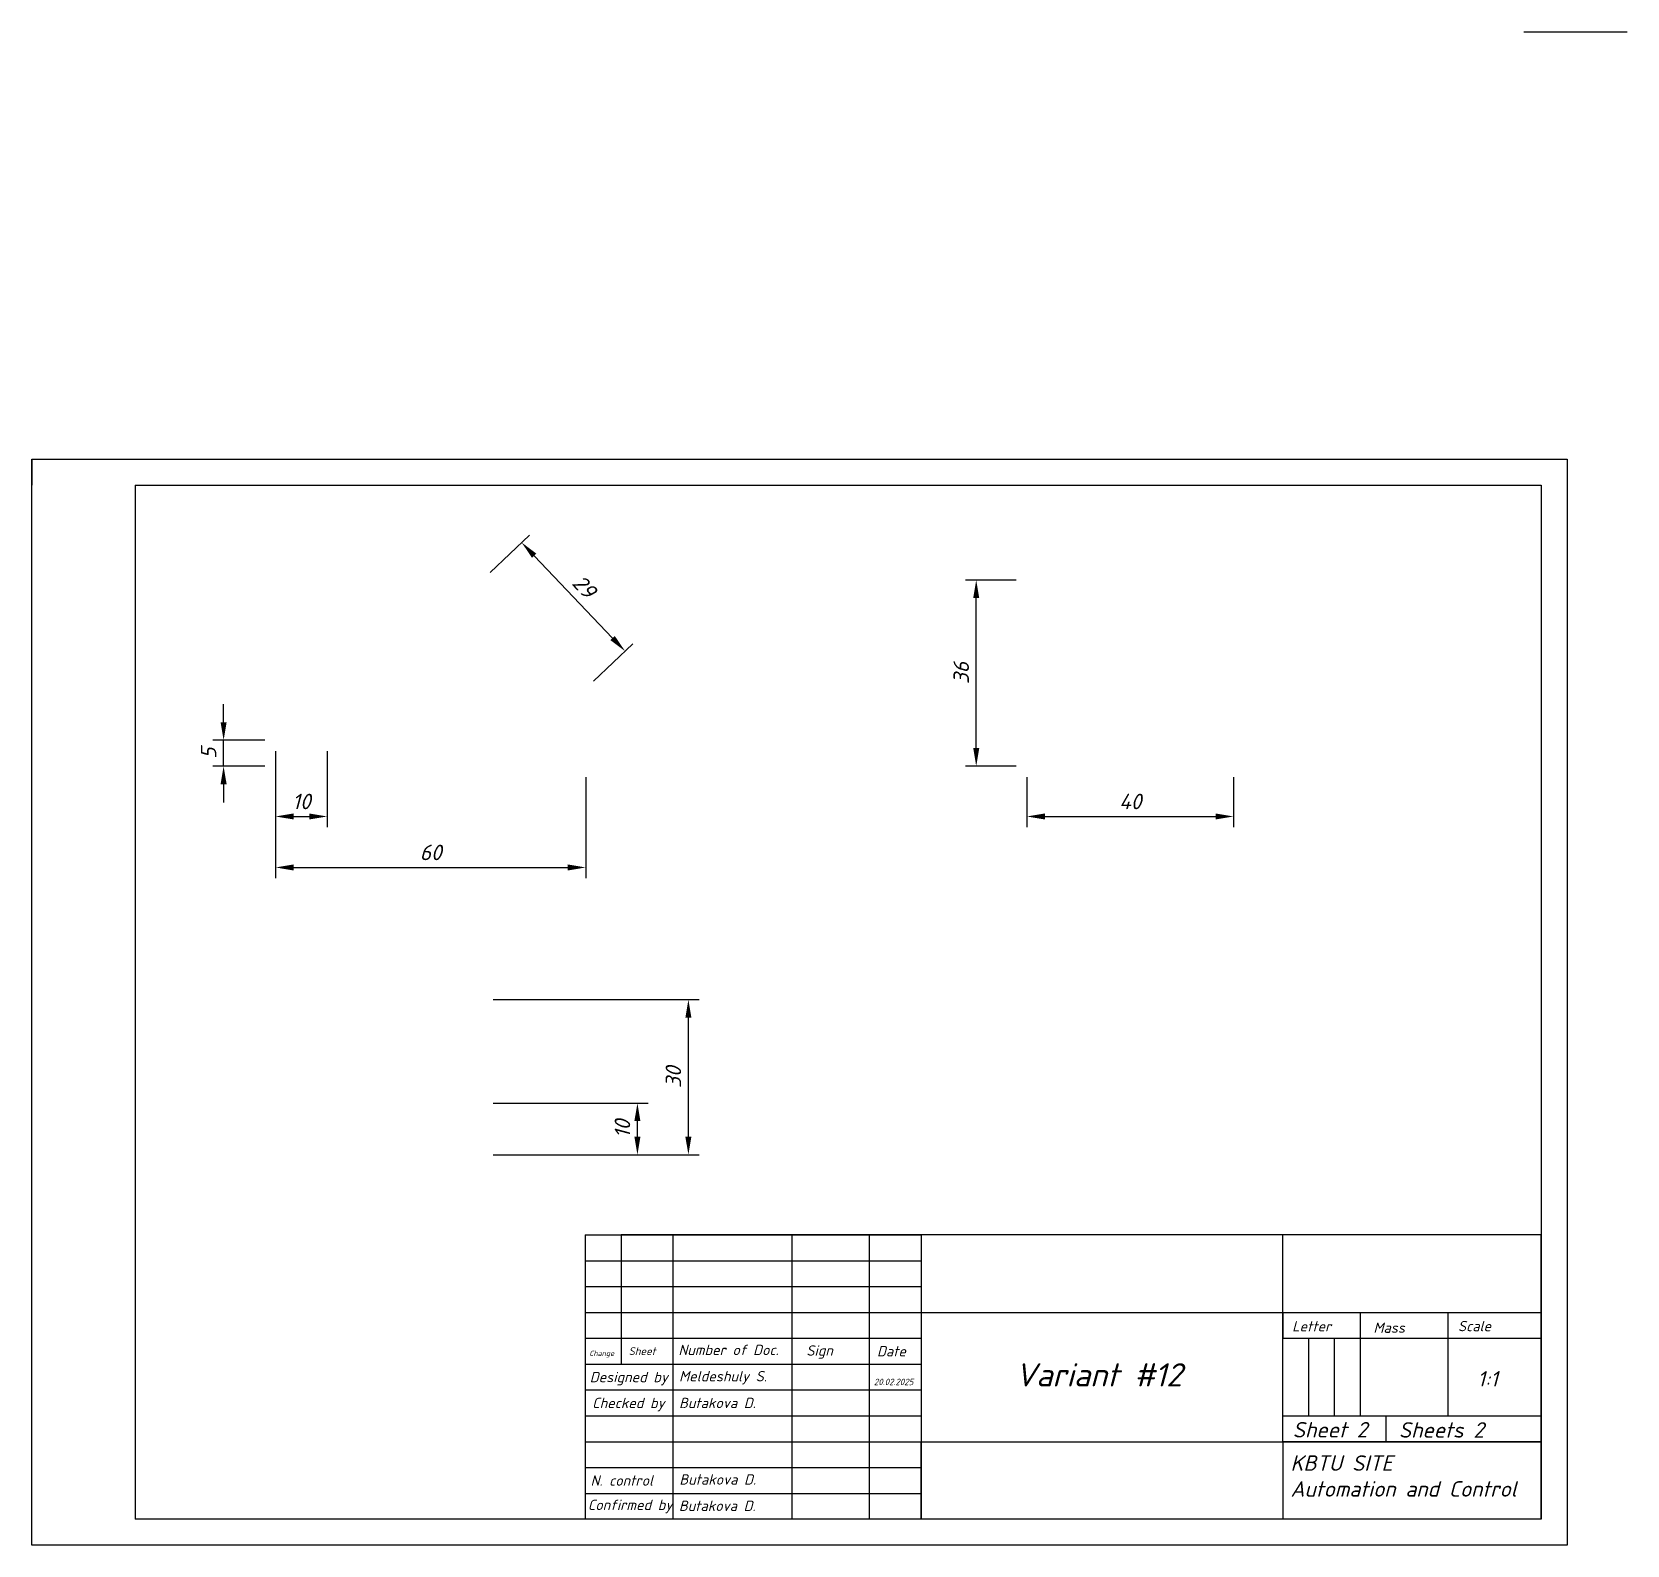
# Paper-space layout 'Sheet1' of a CAD drawing. Header units: millimetres. Extents: x -1 to 308, y 0 to 293.
import ezdxf

# ---------------------------------------------------------------- set-up
doc = ezdxf.new("R2010")
doc.units = ezdxf.units.MM
doc.header["$LTSCALE"] = 0.75
doc.layers.add('FD_Dimensions', color=7, linetype='Continuous', lineweight=18)
doc.layers.add('Model-Front', color=7, linetype='Continuous')
doc.styles.get("Standard").update_dxf_attribs({"font": 'arial.ttf'})
doc.styles.add('style1', font='isocpeui.ttf', dxfattribs={"height": 3})
doc.styles.add('style5', font='isocpeui.ttf', dxfattribs={"height": 3})
doc.dimstyles.new('Dim-ISO-25', dxfattribs={"dimtxt": 3.5, "dimasz": 3.5, "dimexe": 2.1, "dimexo": 2.1, "dimgap": 1.4, "dimtad": 1, "dimzin": 12, "dimdsep": 46, "dimtxsty": 'Standard', "dimcen": 0, "dimazin": 3, "dimtp": 0.1, "dimtm": 0.1, "dimtfac": 0.714286, "dimtmove": 0, "dimatfit": 3, "dimfxl": 1, "dimtzin": 12, "dimarcsym": 0})

# ---------------------------------------------------------------- blocks, each defined once
blk = doc.blocks.new('*D29')
at = {"layer": 'Defpoints', "color": 0, "transparency": 16777216}
for p in [(46.6, 150.69), (106.6, 150.69), (106.6, 131.1)]:
    blk.add_point(p, dxfattribs=at)
at = {"layer": 'FD_Dimensions', "color": 0, "lineweight": -2, "transparency": 16777216}
for p, q in [((46.6, 148.59), (46.6, 129)), ((106.6, 148.59), (106.6, 129)), ((50.1, 131.1), (103.1, 131.1))]:
    blk.add_line(p, q, dxfattribs=at)
at = {"layer": 'FD_Dimensions', "color": 0, "transparency": 16777216}
for points in [[(50.1, 131.68), (50.1, 130.51), (46.6, 131.1)], [(103.1, 131.68), (103.1, 130.51), (106.6, 131.1)]]:
    blk.add_solid(points, dxfattribs=at)
at = {"layer": 'FD_Dimensions', "color": 0, "transparency": 16777216, "insert": (76.6, 134), "char_height": 3, "attachment_point": 5, "style": 'style5'}
blk.add_mtext('60', dxfattribs=at)
blk = doc.blocks.new('*D30')
at = {"layer": 'Defpoints', "color": 0, "transparency": 16777216}
for p in [(191.94, 150.69), (231.94, 150.69), (231.94, 140.96)]:
    blk.add_point(p, dxfattribs=at)
at = {"layer": 'FD_Dimensions', "color": 0, "lineweight": -2, "transparency": 16777216}
for p, q in [((191.94, 148.59), (191.94, 138.86)), ((231.94, 148.59), (231.94, 138.86)), ((195.44, 140.96), (228.44, 140.96))]:
    blk.add_line(p, q, dxfattribs=at)
at = {"layer": 'FD_Dimensions', "color": 0, "transparency": 16777216}
for points in [[(195.44, 141.54), (195.44, 140.38), (191.94, 140.96)], [(228.44, 141.54), (228.44, 140.38), (231.94, 140.96)]]:
    blk.add_solid(points, dxfattribs=at)
at = {"layer": 'FD_Dimensions', "color": 0, "transparency": 16777216, "insert": (211.94, 143.86), "char_height": 3, "attachment_point": 5, "style": 'style5'}
blk.add_mtext('40', dxfattribs=at)
blk = doc.blocks.new('*D31')
at = {"layer": 'Defpoints', "color": 0, "transparency": 16777216}
for p in [(182.14, 186.69), (191.94, 186.69), (191.94, 150.69)]:
    blk.add_point(p, dxfattribs=at)
at = {"layer": 'FD_Dimensions', "color": 0, "lineweight": -2, "transparency": 16777216}
for p, q in [((189.84, 186.69), (180.04, 186.69)), ((182.14, 154.19), (182.14, 183.19)), ((189.84, 150.69), (180.04, 150.69))]:
    blk.add_line(p, q, dxfattribs=at)
at = {"layer": 'FD_Dimensions', "color": 0, "transparency": 16777216}
for points in [[(181.56, 183.19), (182.73, 183.19), (182.14, 186.69)], [(181.56, 154.19), (182.73, 154.19), (182.14, 150.69)]]:
    blk.add_solid(points, dxfattribs=at)
at = {"layer": 'FD_Dimensions', "color": 0, "transparency": 16777216, "insert": (179.24, 168.69), "char_height": 3, "attachment_point": 5, "rotation": 90, "style": 'style5'}
blk.add_mtext('36', dxfattribs=at)
blk = doc.blocks.new('*D32')
at = {"layer": 'Defpoints', "color": 0, "transparency": 16777216}
for p in [(86.6, 186.69), (114.21, 172.94), (106.6, 165.69)]:
    blk.add_point(p, dxfattribs=at)
at = {"layer": 'FD_Dimensions', "color": 0, "lineweight": -2, "transparency": 16777216}
for p, q in [((88.12, 188.14), (95.73, 195.38)), ((96.62, 191.4), (111.79, 175.47)), ((108.12, 167.14), (115.73, 174.38))]:
    blk.add_line(p, q, dxfattribs=at)
at = {"layer": 'FD_Dimensions', "color": 0, "transparency": 16777216}
for points in [[(97.04, 191.8), (96.2, 191), (94.21, 193.94)], [(112.22, 175.87), (111.37, 175.07), (114.21, 172.94)]]:
    blk.add_solid(points, dxfattribs=at)
at = {"layer": 'FD_Dimensions', "color": 0, "transparency": 16777216, "insert": (106.31, 185.44), "char_height": 3, "attachment_point": 5, "rotation": 313.6028, "style": 'style5'}
blk.add_mtext('29', dxfattribs=at)
blk = doc.blocks.new('*D33')
at = {"layer": 'Defpoints', "color": 0, "transparency": 16777216}
for p in [(46.6, 155.69), (56.6, 155.69), (56.6, 140.96)]:
    blk.add_point(p, dxfattribs=at)
at = {"layer": 'FD_Dimensions', "color": 0, "lineweight": -2, "transparency": 16777216}
for p, q in [((46.6, 153.59), (46.6, 138.86)), ((56.6, 153.59), (56.6, 138.86)), ((50.1, 140.96), (53.1, 140.96))]:
    blk.add_line(p, q, dxfattribs=at)
at = {"layer": 'FD_Dimensions', "color": 0, "transparency": 16777216}
for points in [[(50.1, 141.54), (50.1, 140.38), (46.6, 140.96)], [(53.1, 141.54), (53.1, 140.38), (56.6, 140.96)]]:
    blk.add_solid(points, dxfattribs=at)
at = {"layer": 'FD_Dimensions', "color": 0, "transparency": 16777216, "insert": (51.6, 143.86), "char_height": 3, "attachment_point": 5, "style": 'style5'}
blk.add_mtext('10', dxfattribs=at)
blk = doc.blocks.new('*D34')
at = {"layer": 'Defpoints', "color": 0, "transparency": 16777216}
for p in [(36.54, 155.69), (46.6, 155.69), (46.6, 150.69)]:
    blk.add_point(p, dxfattribs=at)
at = {"layer": 'FD_Dimensions', "color": 0, "lineweight": -2, "transparency": 16777216}
for p, q in [((36.54, 159.19), (36.54, 162.69)), ((44.5, 155.69), (34.44, 155.69)), ((36.54, 150.69), (36.54, 155.69)), ((44.5, 150.69), (34.44, 150.69)), ((36.54, 147.19), (36.54, 143.69))]:
    blk.add_line(p, q, dxfattribs=at)
at = {"layer": 'FD_Dimensions', "color": 0, "transparency": 16777216}
for points in [[(35.96, 159.19), (37.13, 159.19), (36.54, 155.69)], [(35.96, 147.19), (37.13, 147.19), (36.54, 150.69)]]:
    blk.add_solid(points, dxfattribs=at)
at = {"layer": 'FD_Dimensions', "color": 0, "transparency": 16777216, "insert": (33.64, 153.19), "char_height": 3, "attachment_point": 5, "rotation": 90, "style": 'style5'}
blk.add_mtext('5', dxfattribs=at)
blk = doc.blocks.new('*D35')
at = {"layer": 'Defpoints', "color": 0, "transparency": 16777216}
for p in [(86.6, 105.53), (126.46, 105.53), (86.6, 75.53)]:
    blk.add_point(p, dxfattribs=at)
at = {"layer": 'FD_Dimensions', "color": 0, "lineweight": -2, "transparency": 16777216}
for p, q in [((88.7, 105.53), (128.56, 105.53)), ((126.46, 79.03), (126.46, 102.03)), ((88.7, 75.53), (128.56, 75.53))]:
    blk.add_line(p, q, dxfattribs=at)
at = {"layer": 'FD_Dimensions', "color": 0, "transparency": 16777216}
for points in [[(125.87, 102.03), (127.04, 102.03), (126.46, 105.53)], [(125.87, 79.03), (127.04, 79.03), (126.46, 75.53)]]:
    blk.add_solid(points, dxfattribs=at)
at = {"layer": 'FD_Dimensions', "color": 0, "transparency": 16777216, "insert": (123.56, 90.53), "char_height": 3, "attachment_point": 5, "rotation": 90, "style": 'style5'}
blk.add_mtext('30', dxfattribs=at)
blk = doc.blocks.new('*D36')
at = {"layer": 'Defpoints', "color": 0, "transparency": 16777216}
for p in [(86.6, 85.53), (116.6, 85.53), (86.6, 75.53)]:
    blk.add_point(p, dxfattribs=at)
at = {"layer": 'FD_Dimensions', "color": 0, "lineweight": -2, "transparency": 16777216}
for p, q in [((88.7, 85.53), (118.7, 85.53)), ((116.6, 79.03), (116.6, 82.03)), ((88.7, 75.53), (118.7, 75.53))]:
    blk.add_line(p, q, dxfattribs=at)
at = {"layer": 'FD_Dimensions', "color": 0, "transparency": 16777216}
for points in [[(116.01, 82.03), (117.18, 82.03), (116.6, 85.53)], [(116.01, 79.03), (117.18, 79.03), (116.6, 75.53)]]:
    blk.add_solid(points, dxfattribs=at)
at = {"layer": 'FD_Dimensions', "color": 0, "transparency": 16777216, "insert": (113.7, 80.53), "char_height": 3, "attachment_point": 5, "rotation": 90, "style": 'style5'}
blk.add_mtext('10', dxfattribs=at)

psp = doc.layouts.new('Sheet1')

# ---------------------------------------------------------------- linework, layer by layer
at = {"layer": 'Defpoints'}
psp.add_lwpolyline([(-0.541, 210.041), (296.459, 210.041), (296.459, 0.041), (-0.541, 0.041)], close=True, dxfattribs=at)
at = {"layer": 'Model-Front'}
for p, q in [((288.054, 292.697), (308.054, 292.697)), ((-0.541, 210.041), (-0.541, 205.041)), ((19.459, 205.041), (19.459, 5.041)), ((19.459, 205.041), (291.459, 205.041)), ((291.459, 205.041), (291.459, 5.041)), ((106.459, 60.041), (106.459, 5.041)), ((106.459, 60.041), (106.459, 55.041)), ((106.459, 60.041), (106.459, 55.041)), ((106.459, 60.041), (113.459, 60.041)), ((291.459, 60.041), (113.459, 60.041)), ((113.459, 60.041), (171.459, 60.041)), ((113.459, 60.041), (113.459, 35.041)), ((113.459, 60.041), (123.459, 60.041)), ((123.459, 60.041), (123.459, 5.041)), ((161.459, 60.041), (146.459, 60.041)), ((146.459, 60.041), (146.459, 5.041)), ((171.459, 60.041), (161.459, 60.041)), ((161.459, 60.041), (161.459, 5.041)), ((171.459, 60.041), (171.459, 5.041)), ((171.459, 60.041), (171.459, 45.041)), ((241.459, 20.041), (241.459, 60.041)), ((291.459, 5.041), (291.459, 60.041)), ((106.459, 55.041), (171.459, 55.041)), ((106.459, 55.041), (106.459, 50.041)), ((106.459, 50.041), (171.459, 50.041)), ((106.459, 50.041), (106.459, 45.041)), ((106.459, 45.041), (171.459, 45.041)), ((106.459, 45.041), (106.459, 40.041)), ((171.459, 45.041), (291.459, 45.041)), ((241.459, 45.041), (241.459, 40.041)), ((256.459, 40.041), (256.459, 45.041)), ((273.459, 40.041), (273.459, 45.041)), ((106.459, 40.041), (171.459, 40.041)), ((106.459, 40.041), (106.459, 35.041)), ((241.459, 40.041), (291.459, 40.041)), ((246.459, 25.041), (246.459, 40.041)), ((251.459, 25.041), (251.459, 40.041)), ((256.459, 25.041), (256.459, 40.041)), ((273.459, 25.041), (273.459, 40.041)), ((106.459, 35.041), (171.459, 35.041)), ((106.459, 35.041), (106.459, 30.041)), ((106.459, 30.041), (171.459, 30.041)), ((106.459, 30.041), (106.459, 25.041)), ((106.459, 25.041), (171.459, 25.041)), ((106.459, 25.041), (106.459, 20.041)), ((241.459, 20.041), (241.459, 25.041)), ((241.459, 25.041), (291.459, 25.041)), ((241.459, 25.041), (246.459, 25.041)), ((246.459, 25.041), (251.459, 25.041)), ((251.459, 25.041), (256.459, 25.041)), ((256.459, 25.041), (273.459, 25.041)), ((261.459, 20.041), (261.459, 25.041)), ((106.459, 20.041), (171.459, 20.041)), ((106.459, 20.041), (106.459, 15.041)), ((171.459, 5.041), (171.459, 20.041)), ((171.459, 20.041), (291.459, 20.041)), ((291.459, 20.041), (241.459, 20.041)), ((241.459, 20.041), (261.459, 20.041)), ((241.459, 20.041), (241.459, 5.041)), ((106.459, 15.041), (171.459, 15.041)), ((106.459, 15.041), (106.459, 10.041)), ((106.459, 10.041), (171.459, 10.041)), ((291.459, 5.041), (19.459, 5.041))]:
    psp.add_line(p, q, dxfattribs=at)

# ---------------------------------------------------------------- texts
at = {"layer": 'Model-Front', "attachment_point": 1, "style": 'style1'}
for s, width, gutter_width, insert, char_height in [('Letter', 11.92459, 10, (243.257, 43.357), 2), ('Scale', 14.33655, 10, (275.332, 43.4), 2), ('Mass', 32.48081, 10, (258.978, 43.089), 2), ('Sheet', 6.34368, 7.5, (114.9, 38.304), 1.5), ('Number of Doc.', 48, 10, (124.529, 38.786), 2), ('Sign', 15, 10, (149.269, 38.675), 2), ('Date', 7.17627, 10, (162.945, 38.542), 2), ('Designed by', 17.02725, 10, (107.379, 33.542), 2), ('Meldeshuly S.', 20.24223, 10, (124.657, 33.709), 2), ('20.02.2025', 7.248, 6.25, (162.35, 32.219), 1.25), ('1:1', 14.61638, 15, (279.082, 33.699), 3), ('Checked by', 19.07118, 10, (107.845, 28.528), 2), ('Butakova D.', 46.8017, 10, (124.657, 28.528), 2), ('Sheet 2', 17.07648, 15, (243.36, 23.85), 3), ('Sheets 2', 27.3113, 15, (263.884, 23.813), 3), ('KBTU SITE\\PAutomation and Control', 54.2227, 15, (242.935, 17.403), 3), ('N. control', 14.54707, 10, (107.534, 13.527), 2), ('Butakova D.', 46.8017, 10, (124.711, 13.733), 2), ('Confirmed by', 17.13578, 10, (107.005, 8.814), 2), ('Butakova D.', 46.8017, 10, (124.622, 8.64), 2)]:
    psp.add_mtext_dynamic_manual_height_columns(s, width=width, gutter_width=gutter_width, heights=[0], dxfattribs=dict(at, insert=insert, char_height=char_height))
at = {"layer": 'Model-Front', "insert": (107.287, 37.628), "char_height": 1, "width": 4.48286, "attachment_point": 1, "style": 'style1'}
psp.add_mtext('Change', dxfattribs=at)
at = {"layer": 'Model-Front', "insert": (189.667, 35.215), "char_height": 4.5, "attachment_point": 1, "style": 'style1'}
psp.add_mtext('Variant #12', dxfattribs=at)

# ---------------------------------------------------------------- dimensions: what is measured, and where the dimension line sits
at = {"layer": 'FD_Dimensions'}
for base, p1, p2, angle, picture, middle in [((114.207, 172.935), (86.597, 186.687), (106.597, 165.687), 313.60282, '*D32', (106.307, 185.435)), ((182.145, 186.687), (191.944, 150.687), (191.944, 186.687), 90, '*D31', (179.245, 168.687)), ((36.545, 155.687), (46.597, 150.687), (46.597, 155.687), 90, '*D34', (33.645, 153.187)), ((126.457, 105.527), (86.597, 75.527), (86.597, 105.527), 90, '*D35', (123.557, 90.527)), ((116.596, 85.527), (86.597, 75.527), (86.597, 85.527), 90, '*D36', (113.696, 80.527))]:
    dim = psp.add_linear_dim(base=base, p1=p1, p2=p2, angle=angle, dimstyle='Dim-ISO-25', override={"dimlfac": -1, "dimtxsty": 'style5'}, dxfattribs=at)
    dim.commit()
    dim.dimension.update_dxf_attribs({"geometry": picture, "text_midpoint": middle})
for base, p1, p2, picture, middle in [((56.597, 140.959), (46.597, 155.687), (56.597, 155.687), '*D33', (51.597, 143.859)), ((106.597, 131.098), (46.597, 150.687), (106.597, 150.687), '*D29', (76.597, 133.998)), ((231.944, 140.959), (191.944, 150.687), (231.944, 150.687), '*D30', (211.944, 143.859))]:
    dim = psp.add_linear_dim(base=base, p1=p1, p2=p2, dimstyle='Dim-ISO-25', override={"dimlfac": -1, "dimtxsty": 'style5'}, dxfattribs=at)
    dim.commit()
    dim.dimension.update_dxf_attribs({"geometry": picture, "text_midpoint": middle})

doc.saveas('drawing.dxf')
